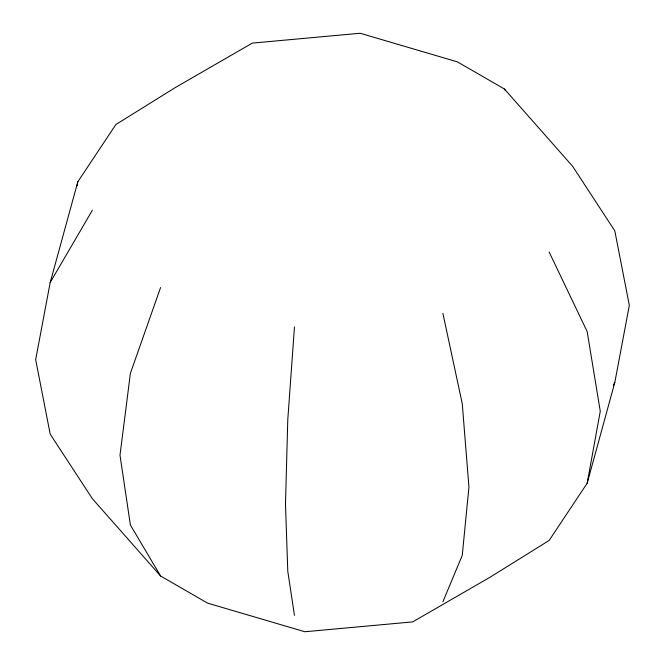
<?xml version="1.0" encoding="UTF-8"?>
<svg xmlns="http://www.w3.org/2000/svg" width="665" height="665" viewBox="0 0 665 665"><rect width="100%" height="100%" fill="white"/><g stroke="black" fill="none" stroke-linecap="round" stroke-linejoin="round"><path stroke-width="1" d="M294.462 326.914L287.787 419.657L285.485 503.87L287.787 571.31L294.462 615.374M77.09 185.809L77.83 181.753L115.868 124.538L175.103 87.68L252.301 43.109L360.131 33.25L457.412 61.862L504.419 89.01L572.64 166.308L614.801 230.855L629.331 305.36L614.801 382.516L587.17 483.247L549.132 540.462L489.897 577.32L412.699 621.891L304.869 631.75L207.588 603.138L160.581 575.99L92.36 498.692L50.199 434.145L35.669 359.64L50.199 282.484L77.83 181.753M587.17 483.247L600.271 411.269L587.17 331.586L549.132 251.993M160.581 287.529L130.39 373.356L119.991 455.193L130.39 525.009L160.581 575.99M442.882 601.808L462.258 555.358L468.941 487.096L462.258 403.705L442.882 313.34M50.199 282.484L92.36 210.223M613.238 385.193L614.801 382.516M504.419 89.01L505.467 90.764"/></g></svg>
